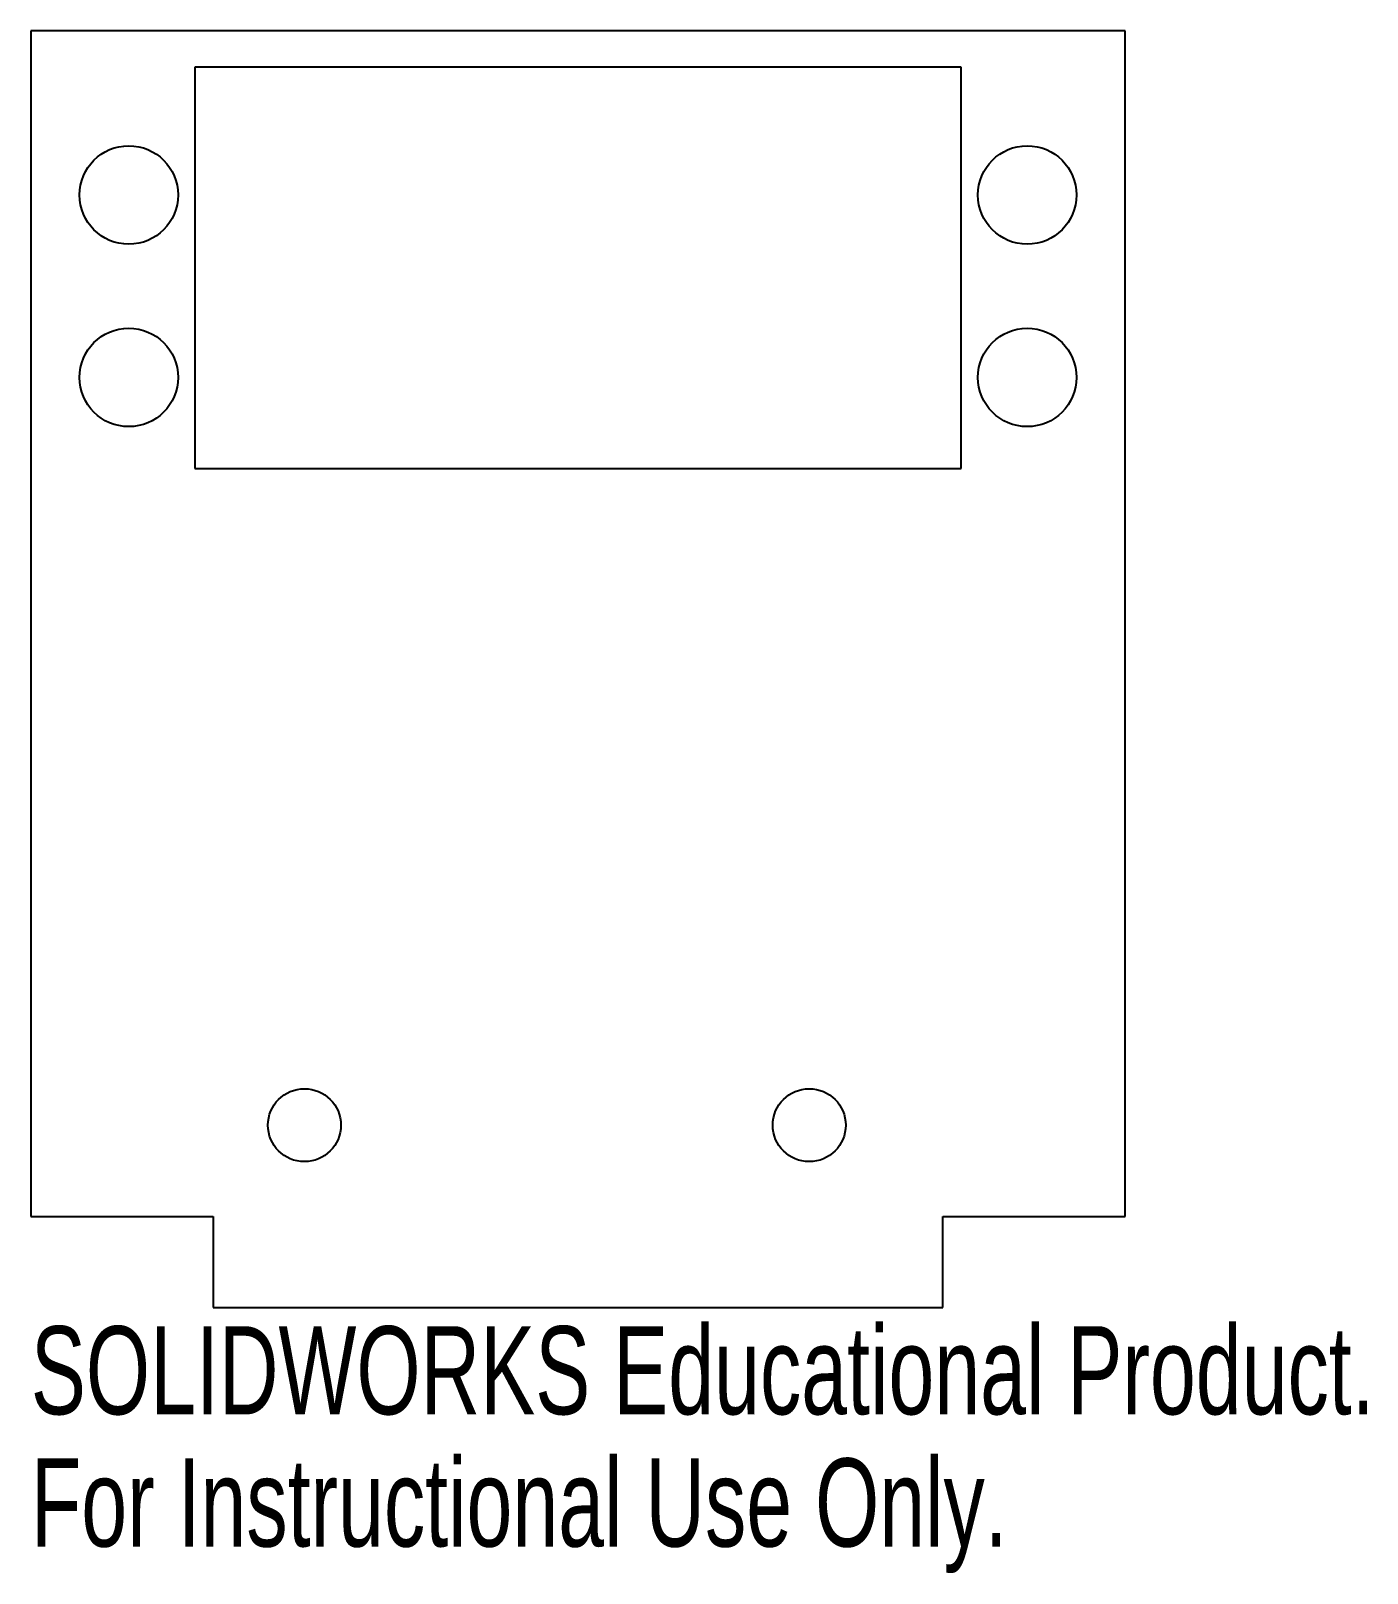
# Model space of a CAD drawing. Header units: millimetres. Extents: x 0 to 73.3, y -19.6 to 65.
import ezdxf

# ---------------------------------------------------------------- set-up
doc = ezdxf.new("R2010")
doc.units = ezdxf.units.MM
doc.styles.add('SLDTEXTSTYLE0', font='TXT', dxfattribs={"width": 0.7})

msp = doc.modelspace()

# ---------------------------------------------------------------- linework, layer by layer
at = {"color": 7, "linetype": 'Continuous', "lineweight": 25}
for p, q in [((0, 65), (0, 0)), ((60, 65), (0, 65)), ((60, 0), (60, 65)), ((51, 63), (9, 63)), ((9, 63), (9, 41)), ((51, 41), (51, 63)), ((9, 41), (51, 41)), ((0, 0), (10, 0)), ((10, 0), (10, -5)), ((50, 0), (60, 0)), ((50, -5), (50, 0)), ((10, -5), (50, -5))]:
    msp.add_line(p, q, dxfattribs=at)
for centre, radius in [((5.371, 56), 2.7), ((54.63, 56), 2.7), ((5.371, 46), 2.7), ((54.63, 46), 2.7), ((15, 5), 2), ((42.677, 5), 2)]:
    msp.add_circle(centre, radius, dxfattribs=at)

# ---------------------------------------------------------------- texts
at = {"color": 7, "linetype": 'Continuous', "char_height": 4.83362, "attachment_point": 1, "style": 'SLDTEXTSTYLE0'}
for s, insert in [('SOLIDWORKS Educational Product.', (0, -6.02)), ('For Instructional Use Only.', (0, -13.27))]:
    msp.add_mtext(s, dxfattribs=dict(at, insert=insert))

doc.saveas('drawing.dxf')
